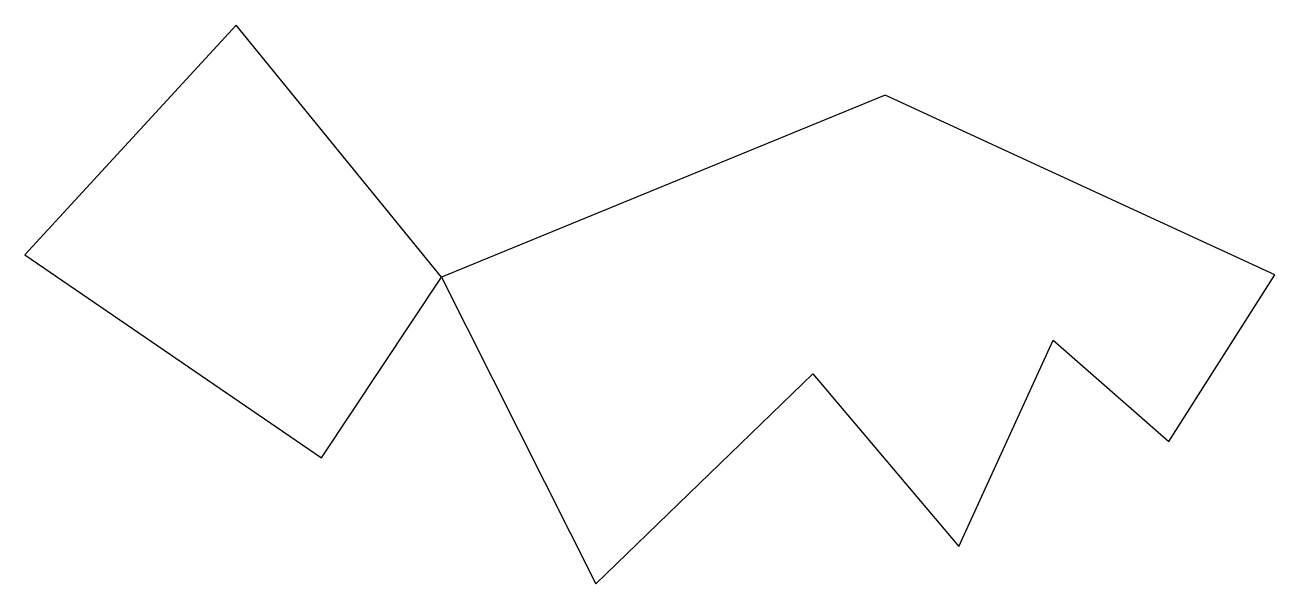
# Model space of a CAD drawing. Header units: millimetres. Extents: x -103 to 451, y 30 to 278.
import ezdxf

# ---------------------------------------------------------------- set-up
doc = ezdxf.new("R2010")
doc.units = ezdxf.units.MM

msp = doc.modelspace()

# ---------------------------------------------------------------- linework, layer by layer
for p, q in [((-9.59, 278.22), (-103.34, 176.25)), ((81.57, 166.42), (-9.59, 278.22)), ((278.39, 247.17), (81.57, 166.42)), ((451.38, 167.45), (278.39, 247.17)), ((-103.34, 176.25), (28.22, 86.18)), ((404.25, 93.43), (451.38, 167.45)), ((28.22, 86.18), (81.57, 166.42)), ((81.57, 166.42), (149.94, 30.28)), ((311.02, 46.84), (352.97, 138.46)), ((352.97, 138.46), (404.25, 93.43)), ((149.94, 30.28), (246.28, 123.45)), ((246.28, 123.45), (311.02, 46.84))]:
    msp.add_line(p, q)

doc.saveas('drawing.dxf')
